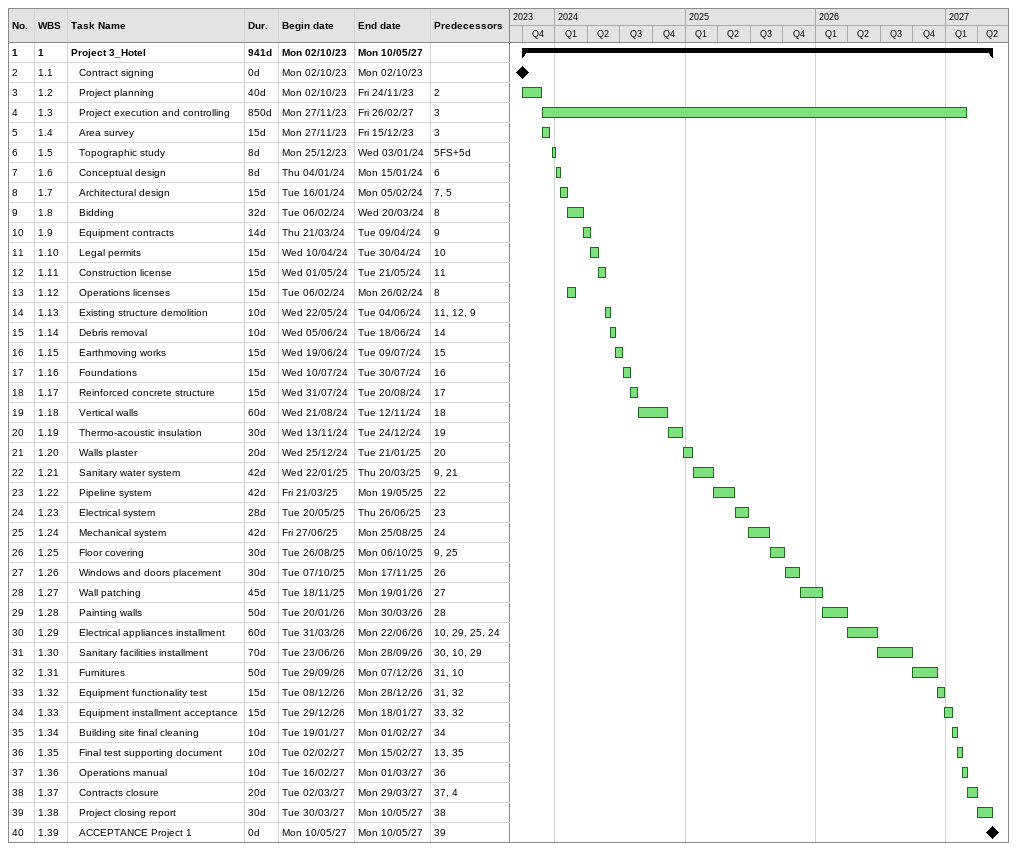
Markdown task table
| ID | WBS | Task | Duration | Start | Finish | Predecessors |
|---|---|---|---|---|---|---|
| 1 | 1 | **Project 3_Hotel** | 941d | 2023-10-02 | 2027-05-10 |  |
| 2 | 1.1 | Contract signing | 0d | 2023-10-02 | 2023-10-02 |  |
| 3 | 1.2 | Project planning | 40d | 2023-10-02 | 2023-11-24 | 2 |
| 4 | 1.3 | Project execution and controlling | 850d | 2023-11-27 | 2027-02-26 | 3 |
| 5 | 1.4 | Area survey | 15d | 2023-11-27 | 2023-12-15 | 3 |
| 6 | 1.5 | Topographic study | 8d | 2023-12-25 | 2024-01-03 | 5FS+5d |
| 7 | 1.6 | Conceptual design | 8d | 2024-01-04 | 2024-01-15 | 6 |
| 8 | 1.7 | Architectural design | 15d | 2024-01-16 | 2024-02-05 | 7, 5 |
| 9 | 1.8 | Bidding | 32d | 2024-02-06 | 2024-03-20 | 8 |
| 10 | 1.9 | Equipment contracts | 14d | 2024-03-21 | 2024-04-09 | 9 |
| 11 | 1.10 | Legal permits | 15d | 2024-04-10 | 2024-04-30 | 10 |
| 12 | 1.11 | Construction license | 15d | 2024-05-01 | 2024-05-21 | 11 |
| 13 | 1.12 | Operations licenses | 15d | 2024-02-06 | 2024-02-26 | 8 |
| 14 | 1.13 | Existing structure demolition | 10d | 2024-05-22 | 2024-06-04 | 11, 12, 9 |
| 15 | 1.14 | Debris removal | 10d | 2024-06-05 | 2024-06-18 | 14 |
| 16 | 1.15 | Earthmoving works | 15d | 2024-06-19 | 2024-07-09 | 15 |
| 17 | 1.16 | Foundations | 15d | 2024-07-10 | 2024-07-30 | 16 |
| 18 | 1.17 | Reinforced concrete structure | 15d | 2024-07-31 | 2024-08-20 | 17 |
| 19 | 1.18 | Vertical walls | 60d | 2024-08-21 | 2024-11-12 | 18 |
| 20 | 1.19 | Thermo-acoustic insulation | 30d | 2024-11-13 | 2024-12-24 | 19 |
| 21 | 1.20 | Walls plaster | 20d | 2024-12-25 | 2025-01-21 | 20 |
| 22 | 1.21 | Sanitary water system | 42d | 2025-01-22 | 2025-03-20 | 9, 21 |
| 23 | 1.22 | Pipeline system | 42d | 2025-03-21 | 2025-05-19 | 22 |
| 24 | 1.23 | Electrical system | 28d | 2025-05-20 | 2025-06-26 | 23 |
| 25 | 1.24 | Mechanical system | 42d | 2025-06-27 | 2025-08-25 | 24 |
| 26 | 1.25 | Floor covering | 30d | 2025-08-26 | 2025-10-06 | 9, 25 |
| 27 | 1.26 | Windows and doors placement | 30d | 2025-10-07 | 2025-11-17 | 26 |
| 28 | 1.27 | Wall patching | 45d | 2025-11-18 | 2026-01-19 | 27 |
| 29 | 1.28 | Painting walls | 50d | 2026-01-20 | 2026-03-30 | 28 |
| 30 | 1.29 | Electrical appliances installment | 60d | 2026-03-31 | 2026-06-22 | 10, 29, 25, 24 |
| 31 | 1.30 | Sanitary facilities installment | 70d | 2026-06-23 | 2026-09-28 | 30, 10, 29 |
| 32 | 1.31 | Furnitures | 50d | 2026-09-29 | 2026-12-07 | 31, 10 |
| 33 | 1.32 | Equipment functionality test | 15d | 2026-12-08 | 2026-12-28 | 31, 32 |
| 34 | 1.33 | Equipment installment acceptance | 15d | 2026-12-29 | 2027-01-18 | 33, 32 |
| 35 | 1.34 | Building site final cleaning | 10d | 2027-01-19 | 2027-02-01 | 34 |
| 36 | 1.35 | Final test supporting document | 10d | 2027-02-02 | 2027-02-15 | 13, 35 |
| 37 | 1.36 | Operations manual | 10d | 2027-02-16 | 2027-03-01 | 36 |
| 38 | 1.37 | Contracts closure | 20d | 2027-03-02 | 2027-03-29 | 37, 4 |
| 39 | 1.38 | Project closing report | 30d | 2027-03-30 | 2027-05-10 | 38 |
| 40 | 1.39 | ACCEPTANCE Project 1 | 0d | 2027-05-10 | 2027-05-10 | 39 |
